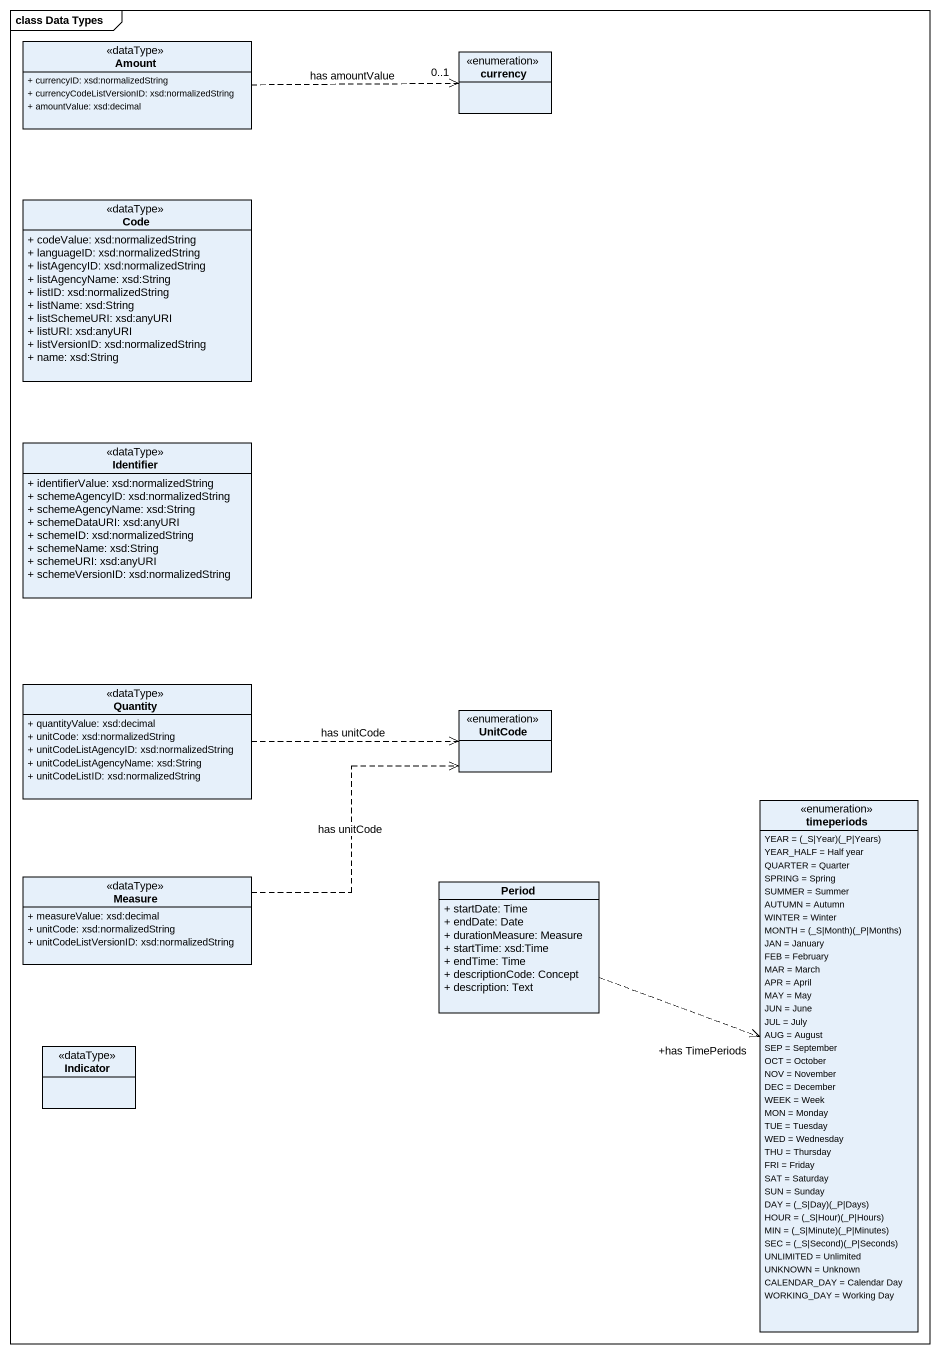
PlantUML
@startuml
mainframe class Data Types
hide circle
hide empty members
skinparam classAttributeIconSize 0
class Amount <<dataType>> {
  + currencyID: xsd:normalizedString
  + currencyCodeListVersionID: xsd:normalizedString
  + amountValue: xsd:decimal
}
enum currency
class Code <<dataType>> {
  + codeValue: xsd:normalizedString
  + languageID: xsd:normalizedString
  + listAgencyID: xsd:normalizedString
  + listAgencyName: xsd:String
  + listID: xsd:normalizedString
  + listName: xsd:String
  + listSchemeURI: xsd:anyURI
  + listURI: xsd:anyURI
  + listVersionID: xsd:normalizedString
  + name: xsd:String
}
class Identifier <<dataType>> {
  + identifierValue: xsd:normalizedString
  + schemeAgencyID: xsd:normalizedString
  + schemeAgencyName: xsd:String
  + schemeDataURI: xsd:anyURI
  + schemeID: xsd:normalizedString
  + schemeName: xsd:String
  + schemeURI: xsd:anyURI
  + schemeVersionID: xsd:normalizedString
}
class Quantity <<dataType>> {
  + quantityValue: xsd:decimal
  + unitCode: xsd:normalizedString
  + unitCodeListAgencyID: xsd:normalizedString
  + unitCodeListAgencyName: xsd:String
  + unitCodeListID: xsd:normalizedString
}
enum UnitCode
enum timeperiods {
  {field} YEAR = (_S|Year)(_P|Years)
  YEAR_HALF = Half year
  QUARTER = Quarter
  SPRING = Spring
  SUMMER = Summer
  AUTUMN = Autumn
  WINTER = Winter
  {field} MONTH = (_S|Month)(_P|Months)
  JAN = January
  FEB = February
  MAR = March
  APR = April
  MAY = May
  JUN = June
  JUL = July
  AUG = August
  SEP = September
  OCT = October
  NOV = November
  DEC = December
  WEEK = Week
  MON = Monday
  TUE = Tuesday
  WED = Wednesday
  THU = Thursday
  FRI = Friday
  SAT = Saturday
  SUN = Sunday
  {field} DAY = (_S|Day)(_P|Days)
  {field} HOUR = (_S|Hour)(_P|Hours)
  {field} MIN = (_S|Minute)(_P|Minutes)
  {field} SEC = (_S|Second)(_P|Seconds)
  UNLIMITED = Unlimited
  UNKNOWN = Unknown
  CALENDAR_DAY = Calendar Day
  WORKING_DAY = Working Day
}
class Measure <<dataType>> {
  + measureValue: xsd:decimal
  + unitCode: xsd:normalizedString
  + unitCodeListVersionID: xsd:normalizedString
}
class Period {
  + startDate: Time
  + endDate: Date
  + durationMeasure: Measure
  + startTime: xsd:Time
  + endTime: Time
  + descriptionCode: Concept
  + description: Text
}
class Indicator <<dataType>>
Amount .right.> "0..1" currency : has amountValue
Quantity .right.> UnitCode : has unitCode
Measure .right.> UnitCode : has unitCode
Period .right.> "+has TimePeriods" timeperiods
@enduml
